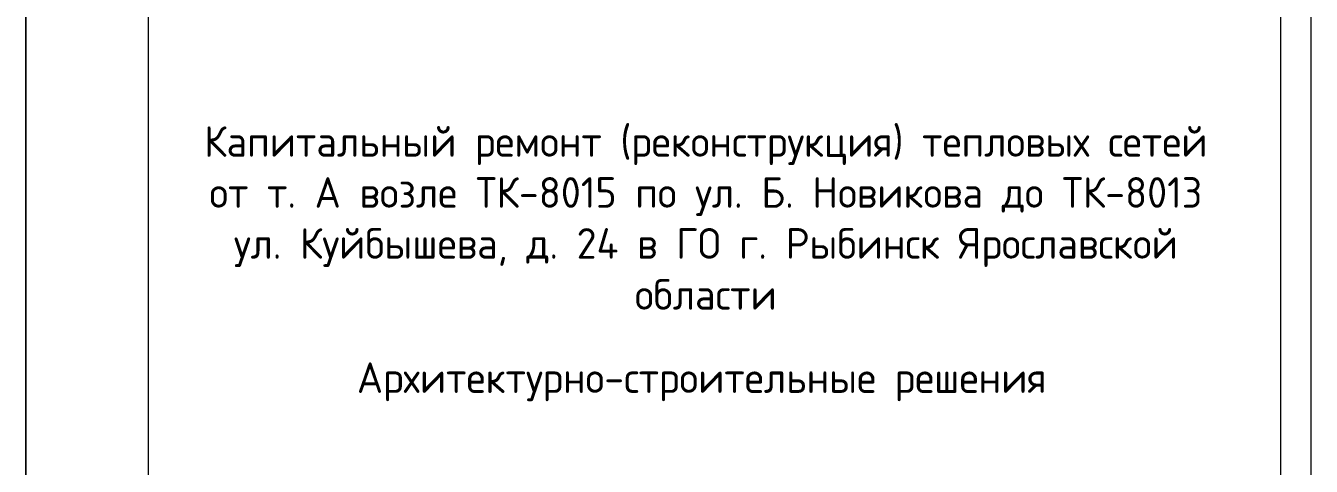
# Model space of a CAD drawing. Header units: metres. Extents: x 1563 to 4966, y -517 to 1463.
# Drawn here: x 1969.9 to 2179.9, y 1314.3 to 1386.3 of the extents above; entities that cross this region are included whole.
import ezdxf

# ---------------------------------------------------------------- set-up
doc = ezdxf.new("R2010")
doc.units = ezdxf.units.M
doc.layers.add('Форматы', color=7, linetype='Continuous')
doc.styles.add('GOST-2.304_Type-B', font='GOST Common.ttf')
doc.styles.get("Standard").update_dxf_attribs({"font": 'GOST Common.ttf'})

msp = doc.modelspace()

# ---------------------------------------------------------------- linework, layer by layer
at = {"layer": 'Форматы', "color": 7, "lineweight": 20}
msp.add_lwpolyline([(1969.8572, 1165.8234), (2179.8572, 1165.8234), (2179.8572, 1462.8234), (1969.8572, 1462.8234), (1969.8572, 1165.8234), (1969.8572, 1462.8234)], dxfattribs=at)
at = {"layer": 'Форматы', "color": 7, "lineweight": 15}
msp.add_lwpolyline([(1989.8572, 1457.8234), (1989.8572, 1170.8234), (2174.8572, 1170.8234), (2174.8572, 1457.8234)], close=True, dxfattribs=at)

# ---------------------------------------------------------------- texts
at = {"layer": 'Форматы', "color": 7, "lineweight": 15, "insert": (2080.9566, 1354.9208), "char_height": 5, "attachment_point": 5}
msp.add_mtext_dynamic_manual_height_columns('{\\C256;Капитальный ремонт (реконструкция) тепловых сетей от т. А возле ТК-8015 по ул. Б. Новикова до ТК-8013  ул. Куйбышева, д. 24 в ГО г. Рыбинск Ярославской области}', width=166.802297, gutter_width=12.5, heights=[56.1624], dxfattribs=at)
at = {"layer": 'Форматы', "color": 7, "lineweight": 15, "insert": (1998.3897, 1331.315), "char_height": 5, "attachment_point": 1, "style": 'GOST-2.304_Type-B'}
msp.add_mtext_dynamic_manual_height_columns('\\pi25.56334;Архитектурно-строительные решения', width=169.838801, gutter_width=17.5, heights=[0], dxfattribs=at)

doc.saveas('drawing.dxf')
